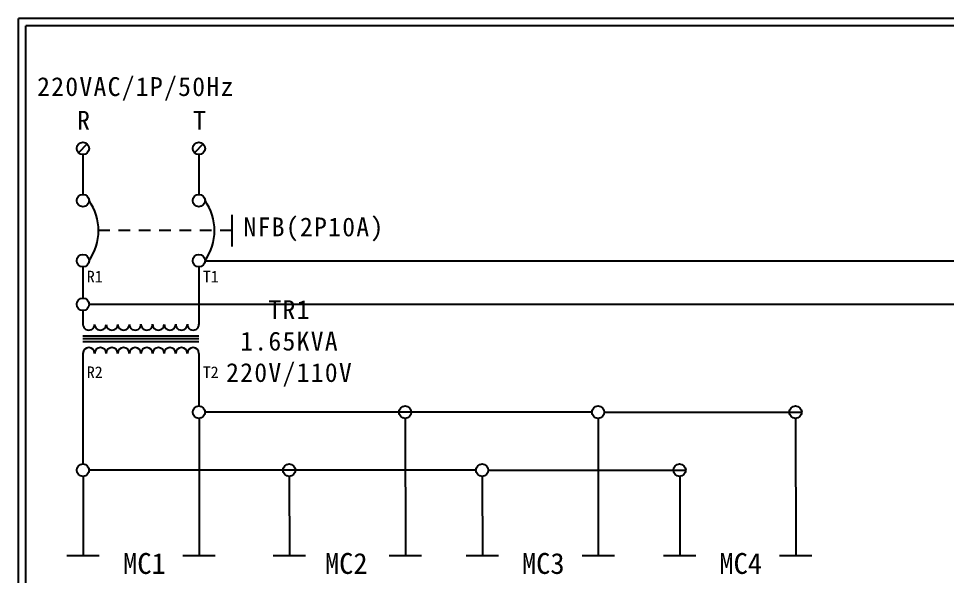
# Model space of a CAD drawing. Extents: x 10 to 297, y 3 to 207.
# Drawn here: x 10 to 170.2, y 110.8 to 207 of the extents above; entities that cross this region are included whole.
import ezdxf

# ---------------------------------------------------------------- set-up
doc = ezdxf.new("R2010")
doc.units = 0
doc.linetypes.add('HIDDEN9', pattern=[3.5, 2, -1.5])
doc.layers.get('0').update_dxf_attribs({"linetype": 'CONTINUOUS'})
doc.layers.add('圖框層', color=7, linetype='CONTINUOUS')
doc.layers.add('標尺寸層', color=3, linetype='CONTINUOUS')
doc.styles.add('STSL', font='KAIU.TTF')
doc.styles.add('標楷體', font='KAIU.TTF')

msp = doc.modelspace()

# ---------------------------------------------------------------- linework, layer by layer
for p, q in [((21.85, 185.35), (20.34, 183.83)), ((41.85, 185.35), (40.34, 183.83)), ((21.1, 164.1), (21.1, 158.79)), ((41.1, 164.1), (41.11, 154.25)), ((21.1, 156.64), (21.11, 154.25)), ((41.12, 138.05), (41.14, 114.4)), ((108.88, 139.12), (42.17, 139.12)), ((76.69, 138.05), (76.71, 114.4)), ((109.97, 138.05), (109.98, 114.4)), ((111.02, 139.12), (145.08, 139.12)), ((144.03, 138.05), (144.04, 114.4)), ((88.88, 129.12), (22.17, 129.12)), ((91.02, 129.12), (125.08, 129.12)), ((21.12, 128.05), (21.14, 114.4)), ((56.7, 128.05), (56.71, 114.4)), ((89.97, 128.05), (89.99, 114.4)), ((124.03, 128.05), (124.05, 114.4))]:
    msp.add_line(p, q)
at = {"color": 7, "linetype": 'HIDDEN9'}
msp.add_line((46.76, 170.41), (23.79, 170.41), dxfattribs=at)
for centre in [(21.1, 184.59), (41.1, 184.59), (21.1, 175.59), (41.1, 175.59), (21.1, 165.23), (41.1, 165.23), (21.1, 157.71), (41.1, 139.12), (76.67, 139.12), (109.95, 139.12), (144.01, 139.12), (21.1, 129.12), (56.67, 129.12), (89.95, 129.12), (124.01, 129.12)]:
    msp.add_circle(centre, 1.07)
at = {"color": 7}
for centre in [(14.74, 170.41), (34.74, 170.41)]:
    msp.add_arc(centre, 9.05, 325.1286, 34.8714, dxfattribs=at)
at = {"layer": '圖框層', "color": 7}
for p, q in [((297, 206.97), (10, 206.97)), ((10, 3), (10, 206.97)), ((295.75, 205.72), (11.25, 205.72)), ((11.25, 4.25), (11.25, 205.72))]:
    msp.add_line(p, q, dxfattribs=at)
at = {"layer": '標尺寸層', "color": 7}
for p, q in [((21.1, 183.52), (21.1, 176.66)), ((41.1, 183.52), (41.1, 176.66)), ((46.76, 173.14), (46.76, 167.68)), ((42.17, 165.23), (232.61, 165.23)), ((21.1, 164.16), (21.1, 164.1)), ((41.1, 164.16), (41.1, 164.1)), ((22.17, 157.71), (191.43, 157.71)), ((21.1, 156.64), (21.1, 156.58)), ((21.11, 152.29), (41.11, 152.29)), ((21.11, 151.79), (41.11, 151.79)), ((21.11, 151.29), (41.11, 151.29)), ((21.11, 149.25), (21.1, 130.19)), ((41.11, 149.25), (41.1, 140.19)), ((18.35, 114.4), (23.92, 114.4)), ((38.35, 114.4), (43.92, 114.4)), ((53.93, 114.4), (59.49, 114.4)), ((73.93, 114.4), (79.49, 114.4)), ((87.2, 114.4), (92.77, 114.4)), ((107.2, 114.4), (112.77, 114.4)), ((121.26, 114.4), (126.83, 114.4)), ((141.26, 114.4), (146.83, 114.4))]:
    msp.add_line(p, q, dxfattribs=at)
for centre, start, end in [((22.11, 154.25), 180, 0.0866), ((24.11, 154.25), 179.9134, 0.1731), ((26.11, 154.25), 179.8269, 0.2597), ((28.11, 154.25), 179.7403, 0.3462), ((30.11, 154.25), 179.6538, 0.4328), ((32.11, 154.25), 179.5672, 0.5194), ((34.11, 154.25), 179.4806, 0.6059), ((36.11, 154.25), 179.3941, 0.6925), ((38.11, 154.25), 179.3075, 0.7791), ((40.11, 154.25), 179.2209, 0.8656), ((22.11, 149.25), 0, 180), ((24.11, 149.25), 0, 180), ((26.11, 149.25), 0, 180), ((28.11, 149.25), 0, 180), ((30.11, 149.25), 0, 180), ((32.11, 149.25), 0, 180), ((34.11, 149.25), 0, 180), ((36.11, 149.25), 0, 180), ((38.11, 149.25), 0, 180), ((40.11, 149.25), 0, 180)]:
    msp.add_arc(centre, 1, start, end, dxfattribs=at)

# ---------------------------------------------------------------- texts
at = {"color": 0, "char_height": 3.25, "style": '標楷體'}
for s, insert, width, attachment_point in [('\\pt6.5;{\\T1.1;220VAC/1P/50Hz}', (13.2, 196.87), 35.213, 1), ('\\pt6.5;{\\T1.1;R}', (20.1, 191.05), 2, 1), ('\\pt6.5;{\\T1.1;T}', (40.1, 191.05), 2, 1), ('\\pt6.5;{\\T1.1;NFB(2P10A)}', (60.96, 172.68), 24.6072, 2), ('\\pt6.5;{\\T1.1;TR1\\P1.65KVA\\P220V/110V}', (56.74, 158.41), 24.6072, 2)]:
    msp.add_mtext(s, dxfattribs=dict(at, insert=insert, width=width, attachment_point=attachment_point))
at = {"layer": '圖框層', "color": 4, "style": 'STSL'}
for s, height, p in [('R1', 2, (21.78, 161.49)), ('T1', 2, (41.78, 161.49)), ('R2', 2, (21.78, 145)), ('T2', 2, (41.78, 145)), ('MC1', 3.6, (28.03, 111.23)), ('MC2', 3.6, (62.85, 111.23)), ('MC3', 3.6, (96.83, 111.23)), ('MC4', 3.6, (130.88, 111.23))]:
    msp.add_text(s, height=height, dxfattribs=at).set_placement(p)

doc.saveas('drawing.dxf')
